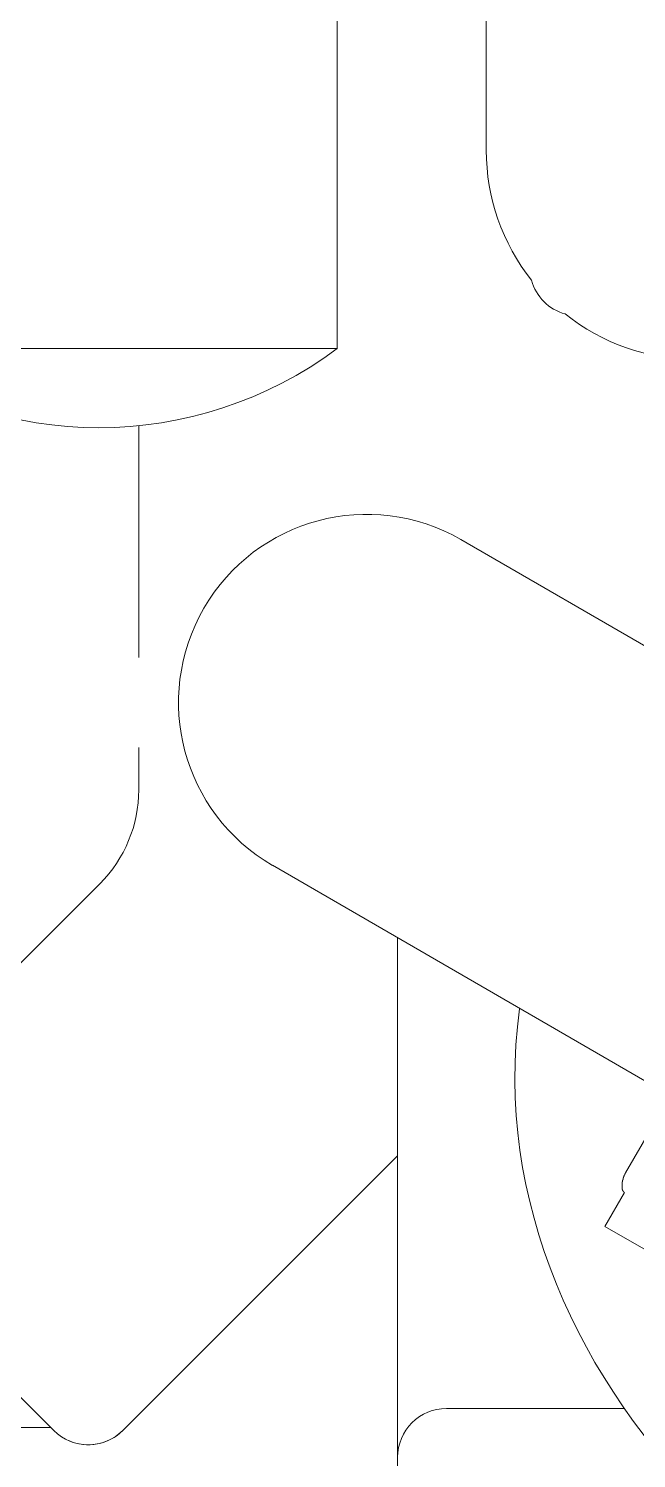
# Model space of a CAD drawing. Header units: millimetres. Extents: x 5194 to 16594, y 329 to 7592.
# Drawn here: x 10333.5 to 10470.8, y 3452.4 to 3775.4 of the extents above; entities that cross this region are included whole.
import ezdxf

# ---------------------------------------------------------------- set-up
doc = ezdxf.new("R2010")
doc.units = ezdxf.units.MM
doc.header["$MEASUREMENT"] = 0
doc.layers.add('PDF_Geometry', color=7, linetype='Continuous', true_color=0x231f20)

msp = doc.modelspace()

# ---------------------------------------------------------------- linework, layer by layer
at = {"layer": 'PDF_Geometry', "color": 0, "lineweight": 9}
for p, q in [((10403.24, 3947.67), (10403.24, 3703.14)), ((10436.9, 3871.49), (10436.9, 3747.91)), ((10295.53, 3703.15), (10403.24, 3703.15)), ((10358.41, 3685.77), (10358.41, 3633.37)), ((10431.16, 3659.98), (10516.71, 3610.48)), ((10468.35, 3516.88), (10531.17, 3625.5)), ((10358.41, 3603.43), (10358.41, 3612.97)), ((10339.21, 3458.71), (10211.24, 3586.71)), ((10474.15, 3536.91), (10388.6, 3586.39)), ((10318.73, 3551.34), (10349.63, 3582.23)), ((10416.87, 3570.14), (10416.87, 3393.67)), ((10444.4, 3553.95), (10444.42, 3554.11)), ((10416.87, 3520.78), (10354.78, 3458.71)), ((10354.79, 3458.71), (10411.86, 3515.81)), ((10467.59, 3514.43), (10467.57, 3514.43)), ((10467.57, 3514.43), (10467.57, 3514.41)), ((10467.61, 3514.54), (10467.59, 3514.54)), ((10467.59, 3514.54), (10467.59, 3514.52)), ((10467.59, 3514.52), (10467.59, 3514.5)), ((10467.59, 3514.5), (10467.59, 3514.48)), ((10467.59, 3514.48), (10467.59, 3514.45)), ((10467.59, 3514.45), (10467.59, 3514.43)), ((10467.63, 3514.79), (10467.61, 3514.77)), ((10467.61, 3514.77), (10467.61, 3514.74)), ((10467.61, 3514.74), (10467.61, 3514.72)), ((10467.61, 3514.72), (10467.61, 3514.7)), ((10467.61, 3514.59), (10467.61, 3514.56)), ((10467.61, 3514.56), (10467.61, 3514.54)), ((10467.66, 3514.88), (10467.63, 3514.88)), ((10467.63, 3514.88), (10467.63, 3514.86)), ((10467.63, 3514.86), (10467.63, 3514.83)), ((10467.63, 3514.83), (10467.63, 3514.81)), ((10467.63, 3514.81), (10467.63, 3514.79)), ((10467.66, 3515.01), (10467.66, 3515.04)), ((10467.66, 3515.04), (10467.68, 3515.04)), ((10467.66, 3514.9), (10467.66, 3514.88)), ((10467.68, 3515.08), (10467.68, 3515.1)), ((10467.68, 3515.1), (10467.7, 3515.1)), ((10467.68, 3515.06), (10467.68, 3515.08)), ((10467.68, 3515.04), (10467.68, 3515.06)), ((10467.7, 3515.24), (10467.75, 3515.26)), ((10467.7, 3515.22), (10467.7, 3515.24)), ((10467.7, 3515.19), (10467.7, 3515.22)), ((10467.7, 3515.17), (10467.7, 3515.19)), ((10467.7, 3515.15), (10467.7, 3515.17)), ((10467.7, 3515.13), (10467.7, 3515.15)), ((10467.7, 3515.1), (10467.7, 3515.13)), ((10467.75, 3515.35), (10467.75, 3515.37)), ((10467.75, 3515.37), (10467.77, 3515.37)), ((10467.75, 3515.33), (10467.75, 3515.35)), ((10467.75, 3515.31), (10467.75, 3515.33)), ((10467.75, 3515.28), (10467.75, 3515.31)), ((10467.75, 3515.26), (10467.75, 3515.28)), ((10467.77, 3515.42), (10467.77, 3515.44)), ((10467.77, 3515.44), (10467.79, 3515.44)), ((10467.77, 3515.4), (10467.77, 3515.42)), ((10467.77, 3515.37), (10467.77, 3515.4)), ((10467.79, 3515.51), (10467.79, 3515.53)), ((10467.79, 3515.53), (10467.81, 3515.53)), ((10467.79, 3515.49), (10467.79, 3515.51)), ((10467.79, 3515.46), (10467.79, 3515.49)), ((10467.79, 3515.44), (10467.79, 3515.46)), ((10467.81, 3515.58), (10467.81, 3515.6)), ((10467.81, 3515.6), (10467.84, 3515.6)), ((10467.81, 3515.55), (10467.81, 3515.58)), ((10467.81, 3515.53), (10467.81, 3515.55)), ((10467.84, 3515.69), (10467.84, 3515.71)), ((10467.84, 3515.71), (10467.86, 3515.71)), ((10467.84, 3515.67), (10467.84, 3515.69)), ((10467.84, 3515.64), (10467.84, 3515.67)), ((10467.84, 3515.62), (10467.84, 3515.64)), ((10467.84, 3515.6), (10467.84, 3515.62)), ((10467.86, 3515.73), (10467.86, 3515.76)), ((10467.86, 3515.76), (10467.88, 3515.76)), ((10467.86, 3515.71), (10467.86, 3515.73)), ((10467.88, 3515.82), (10467.88, 3515.85)), ((10467.88, 3515.85), (10467.9, 3515.85)), ((10467.88, 3515.8), (10467.88, 3515.82)), ((10467.88, 3515.78), (10467.88, 3515.8)), ((10467.88, 3515.76), (10467.88, 3515.78)), ((10467.9, 3515.91), (10467.9, 3515.94)), ((10467.9, 3515.94), (10467.93, 3515.94)), ((10467.9, 3515.89), (10467.9, 3515.91)), ((10467.9, 3515.87), (10467.9, 3515.89)), ((10467.9, 3515.85), (10467.9, 3515.87)), ((10467.93, 3515.96), (10467.93, 3515.98)), ((10467.93, 3515.98), (10467.95, 3515.98)), ((10467.93, 3515.94), (10467.93, 3515.96)), ((10467.95, 3516.05), (10467.95, 3516.07)), ((10467.95, 3516.07), (10467.97, 3516.07)), ((10467.95, 3516.03), (10467.95, 3516.05)), ((10467.95, 3516), (10467.95, 3516.03)), ((10467.95, 3515.98), (10467.95, 3516)), ((10467.97, 3516.09), (10467.97, 3516.12)), ((10467.97, 3516.12), (10467.99, 3516.12)), ((10467.97, 3516.07), (10467.97, 3516.09)), ((10467.99, 3516.18), (10468.02, 3516.21)), ((10467.99, 3516.16), (10467.99, 3516.18)), ((10467.99, 3516.14), (10467.99, 3516.16)), ((10467.99, 3516.12), (10467.99, 3516.14)), ((10468.02, 3516.21), (10468.02, 3516.23)), ((10468.02, 3516.23), (10468.04, 3516.23)), ((10468.04, 3516.3), (10468.04, 3516.32)), ((10468.04, 3516.32), (10468.08, 3516.32)), ((10468.04, 3516.27), (10468.04, 3516.3)), ((10468.04, 3516.25), (10468.04, 3516.27)), ((10468.04, 3516.23), (10468.04, 3516.25)), ((10468.08, 3516.36), (10468.08, 3516.39)), ((10468.08, 3516.39), (10468.11, 3516.39)), ((10468.08, 3516.34), (10468.08, 3516.36)), ((10468.08, 3516.32), (10468.08, 3516.34)), ((10468.11, 3516.39), (10468.11, 3516.41)), ((10468.11, 3516.41), (10468.13, 3516.41)), ((10468.13, 3516.45), (10468.13, 3516.48)), ((10468.13, 3516.48), (10468.15, 3516.48)), ((10468.13, 3516.43), (10468.13, 3516.45)), ((10468.13, 3516.41), (10468.13, 3516.43)), ((10468.15, 3516.48), (10468.15, 3516.5)), ((10468.15, 3516.5), (10468.17, 3516.5)), ((10468.17, 3516.54), (10468.17, 3516.57)), ((10468.17, 3516.57), (10468.2, 3516.57)), ((10468.17, 3516.52), (10468.17, 3516.54)), ((10468.17, 3516.5), (10468.17, 3516.52)), ((10468.2, 3516.59), (10468.22, 3516.61)), ((10468.2, 3516.57), (10468.2, 3516.59)), ((10468.22, 3516.66), (10468.22, 3516.68)), ((10468.22, 3516.68), (10468.26, 3516.68)), ((10468.22, 3516.63), (10468.22, 3516.66)), ((10468.22, 3516.61), (10468.22, 3516.63)), ((10468.26, 3516.72), (10468.29, 3516.75)), ((10468.26, 3516.7), (10468.26, 3516.72)), ((10468.26, 3516.68), (10468.26, 3516.7)), ((10468.29, 3516.75), (10468.31, 3516.75)), ((10468.31, 3516.79), (10468.31, 3516.81)), ((10468.31, 3516.81), (10468.33, 3516.81)), ((10468.31, 3516.77), (10468.31, 3516.79)), ((10468.31, 3516.75), (10468.31, 3516.77)), ((10468.33, 3516.84), (10468.35, 3516.86)), ((10468.33, 3516.81), (10468.33, 3516.84)), ((10468.35, 3516.86), (10468.35, 3516.88)), ((10463.7, 3504.83), (10468.11, 3512.46)), ((10467.57, 3513.53), (10467.57, 3513.51)), ((10467.57, 3513.51), (10467.59, 3513.51)), ((10467.59, 3513.51), (10467.59, 3513.49)), ((10467.59, 3513.49), (10467.59, 3513.46)), ((10467.59, 3513.46), (10467.59, 3513.44)), ((10467.59, 3513.44), (10467.59, 3513.42)), ((10467.59, 3513.42), (10467.61, 3513.42)), ((10467.61, 3513.42), (10467.61, 3513.4)), ((10467.61, 3513.26), (10467.61, 3513.24)), ((10467.61, 3513.24), (10467.63, 3513.24)), ((10467.63, 3513.24), (10467.63, 3513.22)), ((10467.63, 3513.22), (10467.63, 3513.19)), ((10467.63, 3513.19), (10467.63, 3513.17)), ((10467.63, 3513.17), (10467.66, 3513.17)), ((10467.66, 3513.17), (10467.66, 3513.15)), ((10467.66, 3513.15), (10467.66, 3513.13)), ((10467.66, 3513.13), (10467.66, 3513.1)), ((10467.66, 3513.1), (10467.66, 3513.08)), ((10467.66, 3513.08), (10467.68, 3513.08)), ((10467.68, 3513.08), (10467.68, 3513.06)), ((10467.68, 3513.06), (10467.68, 3513.04)), ((10467.68, 3513.04), (10467.68, 3513.01)), ((10467.68, 3513.01), (10467.7, 3513.01)), ((10467.7, 3513.01), (10467.7, 3512.99)), ((10467.7, 3512.99), (10467.7, 3512.97)), ((10467.7, 3512.97), (10467.7, 3512.95)), ((10467.7, 3512.95), (10467.75, 3512.92)), ((10467.75, 3512.92), (10467.75, 3512.9)), ((10467.75, 3512.9), (10467.75, 3512.88)), ((10467.75, 3512.88), (10467.77, 3512.88)), ((10467.77, 3512.88), (10467.77, 3512.86)), ((10467.77, 3512.86), (10467.77, 3512.83)), ((10467.77, 3512.83), (10467.79, 3512.83)), ((10467.79, 3512.83), (10467.79, 3512.81)), ((10467.79, 3512.81), (10467.79, 3512.79)), ((10467.79, 3512.79), (10467.81, 3512.77)), ((10467.81, 3512.77), (10467.84, 3512.77)), ((10467.84, 3512.77), (10467.84, 3512.74)), ((10467.84, 3512.74), (10467.84, 3512.72)), ((10467.84, 3512.72), (10467.84, 3512.7)), ((10467.84, 3512.7), (10467.86, 3512.7)), ((10467.86, 3512.7), (10467.86, 3512.68)), ((10467.86, 3512.68), (10467.88, 3512.68)), ((10467.88, 3512.68), (10467.88, 3512.65)), ((10467.88, 3512.65), (10467.9, 3512.65)), ((10467.9, 3512.65), (10467.9, 3512.63)), ((10467.9, 3512.63), (10467.9, 3512.61)), ((10467.9, 3512.61), (10467.93, 3512.61)), ((10467.93, 3512.61), (10467.95, 3512.61)), ((10467.95, 3512.61), (10467.95, 3512.59)), ((10467.95, 3512.59), (10467.95, 3512.56)), ((10467.95, 3512.56), (10467.97, 3512.56)), ((10467.97, 3512.56), (10467.99, 3512.56)), ((10467.99, 3512.56), (10467.99, 3512.54)), ((10467.99, 3512.54), (10467.99, 3512.52)), ((10467.99, 3512.52), (10468.02, 3512.52)), ((10468.02, 3512.52), (10468.02, 3512.5)), ((10468.02, 3512.5), (10468.04, 3512.5)), ((10468.04, 3512.5), (10468.08, 3512.5)), ((10468.08, 3512.5), (10468.08, 3512.47)), ((10468.08, 3512.47), (10468.11, 3512.47)), ((10468.11, 3512.47), (10468.11, 3512.45)), ((10474.11, 3498.83), (10463.7, 3504.83)), ((10468.02, 3463.68), (10427.9, 3463.68)), ((10303.4, 3459.39), (10338.55, 3459.39))]:
    msp.add_line(p, q, dxfattribs=at)
for centre, major_axis, start_param, end_param in [((10484.1, 3747.9), (-33.37, 33.37), 0.785023, 1.456447), ((10457.5, 3721.31), (7.58, 7.58), 2.616255, 3.665146), ((10484.01, 3747.53), (33.13, 33.13), 3.251775, 3.929331), ((10349.38, 3775.3), (-63.67, 63.67), 1.715075, 2.997314), ((10409.91, 3623.17), (-30.06, 30.06), -1.309115, 1.831241), ((10328.33, 3603.48), (21.27, 21.27), 4.713536, 5.496389), ((10427.89, 3452.67), (7.78, 7.78), 0.783754, 2.355367), ((10346.99, 3466.5), (7.79, 7.79), 3.141913, 4.712041), ((10347.02, 3466.41), (7.73, 7.73), 3.508761, 4.716609)]:
    msp.add_ellipse(centre, major_axis=major_axis, ratio=1, start_param=start_param, end_param=end_param, dxfattribs=at)
for points in [[(10488.52, 3439.46), (10457.8, 3469.73), (10438.55, 3510.59), (10444.4, 3553.95)], [(10467.57, 3514.41), (10467.57, 3514.12), (10467.57, 3513.82), (10467.57, 3513.53)], [(10467.61, 3514.7), (10467.61, 3514.65), (10467.61, 3514.63), (10467.61, 3514.59)], [(10467.66, 3515.01), (10467.66, 3514.97), (10467.66, 3514.95), (10467.66, 3514.9)], [(10467.61, 3513.4), (10467.61, 3513.35), (10467.61, 3513.31), (10467.61, 3513.26)]]:
    msp.add_open_spline(points, degree=3, dxfattribs=at)

doc.saveas('drawing.dxf')
